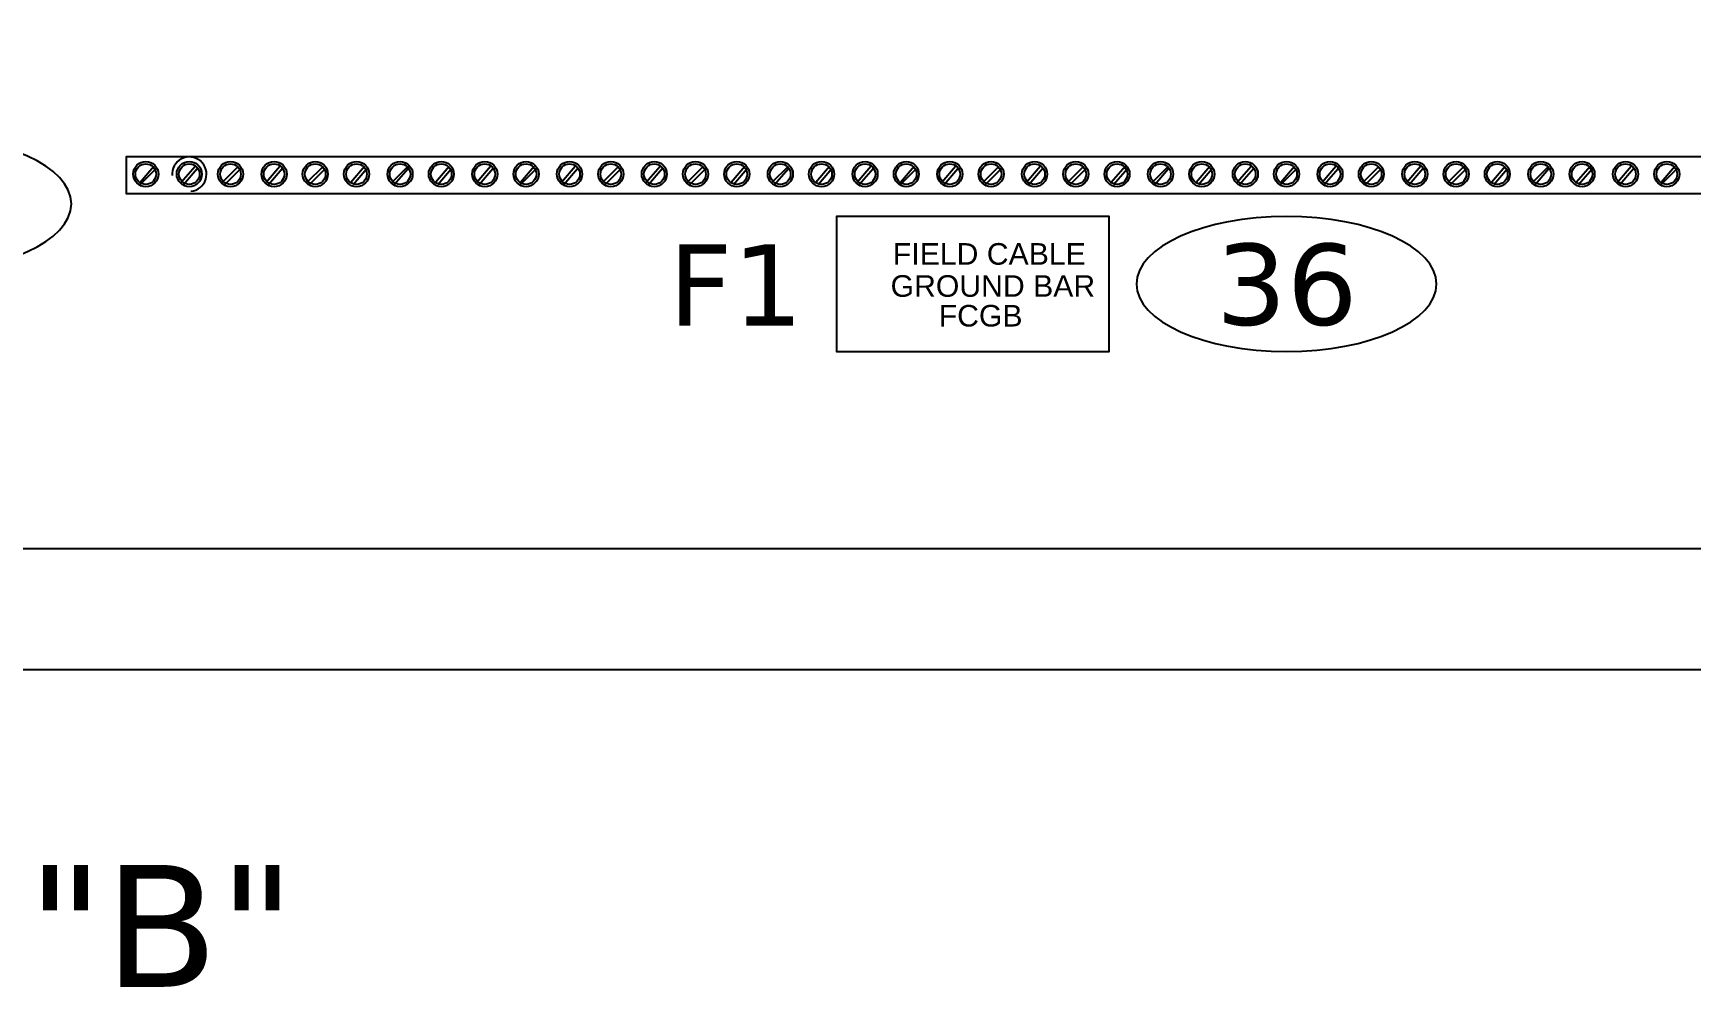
# Model space of a CAD drawing. Extents: x 4719 to 8938, y 1800 to 4482.
# Drawn here: x 7061.9 to 7368.2, y 3021.2 to 3197.6 of the extents above; entities that cross this region are included whole.
import ezdxf

# ---------------------------------------------------------------- set-up
doc = ezdxf.new("R2010")
doc.units = 0
doc.header["$LTSCALE"] = 10
doc.header["$MEASUREMENT"] = 0
doc.layers.add('G02-1-PRDXXXX-E-MRIO-01-P01-01$0$ANNOTATION', color=7, linetype='Continuous')
doc.styles.add('G02-1-PRDXXXX-E-MRIO-01-P01-01$0$PDF Swiss721BT-BoldCondensed', font='arial.ttf')
doc.styles.add('G02-1-PRDXXXX-E-MRIO-01-P01-01$0$PDF Verdana', font='verdana.ttf')

# ---------------------------------------------------------------- blocks, each defined once
blk = doc.blocks.new('G02-1-PRDXXXX-E-MRIO-01-P01-01$0$DV-54809-ZX-350-001')
at = {"layer": 'G02-1-PRDXXXX-E-MRIO-01-P01-01$0$ANNOTATION', "lineweight": 25}
for points in [[(1829.76, 2462.3), (2716.27, 2462.3), (2716.27, 1279.86), (1829.76, 1279.86)], [(1858.55, 1302.3), (2686.21, 1302.3), (2686.21, 2440.29), (1858.55, 2440.29)], [(2665.47, 1367.92), (2665.47, 1374.69), (2360.23, 1374.69), (2360.23, 1367.92)], [(2491.47, 1338.71), (2541.85, 1338.71), (2541.85, 1363.68), (2491.47, 1363.68), (2491.47, 1338.71), (2541.85, 1338.71), (2541.85, 1363.68), (2491.47, 1363.68)]]:
    blk.add_lwpolyline(points, close=True, dxfattribs=at)
for points in [[(2362.77, 1370.03), (2365.31, 1373)], [(2362.77, 1369.61), (2365.73, 1372.57)], [(2370.39, 1370.03), (2372.93, 1373)], [(2370.81, 1369.61), (2373.35, 1372.57)], [(2378.01, 1370.03), (2380.97, 1373)], [(2378.43, 1369.61), (2381.4, 1372.57)], [(2386.05, 1370.03), (2388.59, 1373)], [(2386.48, 1369.61), (2389.02, 1372.57)], [(2393.67, 1370.03), (2396.64, 1373)], [(2394.1, 1369.61), (2397.06, 1372.57)], [(2401.72, 1370.03), (2404.26, 1373)], [(2402.14, 1369.61), (2404.68, 1372.57)], [(2409.34, 1370.03), (2412.3, 1373)], [(2409.76, 1369.61), (2412.3, 1372.57)], [(2417.38, 1370.03), (2419.92, 1373)], [(2417.8, 1369.61), (2420.34, 1372.57)], [(2425, 1370.03), (2427.54, 1373)], [(2425.42, 1369.61), (2427.96, 1372.57)], [(2433.05, 1370.03), (2435.59, 1373)], [(2433.05, 1369.61), (2436.01, 1372.57)], [(2440.67, 1370.03), (2443.21, 1373)], [(2441.09, 1369.61), (2443.63, 1372.57)], [(2448.29, 1370.03), (2451.25, 1373)], [(2448.71, 1369.61), (2451.67, 1372.57)], [(2456.33, 1370.03), (2458.87, 1373)], [(2456.75, 1369.61), (2459.29, 1372.57)], [(2463.95, 1370.03), (2466.91, 1373)], [(2464.37, 1369.61), (2467.34, 1372.57)], [(2471.99, 1370.03), (2474.53, 1373)], [(2472.42, 1369.61), (2474.96, 1372.57)], [(2479.61, 1370.03), (2482.58, 1373)], [(2480.04, 1369.61), (2482.58, 1372.57)], [(2487.66, 1370.03), (2490.2, 1373)], [(2488.08, 1369.61), (2490.62, 1372.57)], [(2495.28, 1370.03), (2497.82, 1373)], [(2495.7, 1369.61), (2498.24, 1372.57)], [(2503.32, 1370.03), (2505.86, 1373)], [(2503.32, 1369.61), (2506.29, 1372.57)], [(2510.94, 1370.03), (2513.48, 1373)], [(2511.37, 1369.61), (2513.91, 1372.57)], [(2518.56, 1370.03), (2521.53, 1373)], [(2518.99, 1369.61), (2521.95, 1372.57)], [(2526.61, 1370.03), (2529.15, 1373)], [(2527.03, 1369.61), (2529.57, 1372.57)], [(2534.23, 1370.03), (2537.19, 1373)], [(2534.65, 1369.61), (2537.61, 1372.57)], [(2542.27, 1370.03), (2544.81, 1373)], [(2542.7, 1369.61), (2545.24, 1372.57)], [(2549.89, 1370.03), (2552.86, 1373)], [(2550.32, 1369.61), (2552.86, 1372.57)], [(2557.94, 1370.03), (2560.48, 1373)], [(2558.36, 1369.61), (2560.9, 1372.57)], [(2565.56, 1370.03), (2568.1, 1373)], [(2565.98, 1369.61), (2568.52, 1372.57)], [(2573.6, 1370.03), (2576.14, 1373)], [(2573.6, 1369.61), (2576.56, 1372.57)], [(2581.22, 1370.03), (2583.76, 1373)], [(2581.64, 1369.61), (2584.18, 1372.57)], [(2588.84, 1370.03), (2591.8, 1373)], [(2589.26, 1369.61), (2592.23, 1372.57)], [(2596.89, 1370.03), (2599.43, 1373)], [(2597.31, 1369.61), (2599.85, 1372.57)], [(2604.51, 1370.03), (2607.47, 1373)], [(2604.93, 1369.61), (2607.89, 1372.57)], [(2612.55, 1370.03), (2615.09, 1373)], [(2612.97, 1369.61), (2615.51, 1372.57)], [(2620.17, 1370.03), (2623.13, 1373)], [(2620.59, 1369.61), (2623.13, 1372.57)], [(2628.21, 1370.03), (2630.75, 1373)], [(2628.64, 1369.61), (2631.18, 1372.57)], [(2635.83, 1370.03), (2638.37, 1373)], [(2636.26, 1369.61), (2638.8, 1372.57)], [(2643.88, 1370.03), (2646.42, 1373)], [(2643.88, 1369.61), (2646.84, 1372.57)]]:
    blk.add_lwpolyline(points, dxfattribs=at)
at = {"layer": 'G02-1-PRDXXXX-E-MRIO-01-P01-01$0$ANNOTATION', "color": 7, "lineweight": 0, "true_color": 0xffffff}
blk.add_lwpolyline([(2491.47, 1338.71), (2541.85, 1338.71)], dxfattribs=at)
at = {"layer": 'G02-1-PRDXXXX-E-MRIO-01-P01-01$0$ANNOTATION', "lineweight": 25}
for centre, radius in [((2363.83, 1371.52), 2.33), ((2363.82, 1371.51), 1.91), ((2371.87, 1371.52), 2.33), ((2371.87, 1371.52), 2.33), ((2371.87, 1371.51), 1.91), ((2379.49, 1371.52), 2.33), ((2379.49, 1371.51), 1.91), ((2387.54, 1371.52), 2.33), ((2387.53, 1371.51), 1.91), ((2395.15, 1371.52), 2.33), ((2395.15, 1371.51), 1.91), ((2402.78, 1371.52), 2.33), ((2402.77, 1371.51), 1.91), ((2410.82, 1371.52), 2.33), ((2410.82, 1371.51), 1.91), ((2418.44, 1371.52), 2.33), ((2418.44, 1371.51), 1.91), ((2426.49, 1371.52), 2.33), ((2426.48, 1371.51), 1.91), ((2434.11, 1371.52), 2.33), ((2434.1, 1371.51), 1.91), ((2442.15, 1371.52), 2.33), ((2442.15, 1371.51), 1.91), ((2449.77, 1371.52), 2.33), ((2449.77, 1371.51), 1.91), ((2457.81, 1371.52), 2.33), ((2457.81, 1371.51), 1.91), ((2465.43, 1371.52), 2.33), ((2465.43, 1371.51), 1.91), ((2473.05, 1371.52), 2.33), ((2473.05, 1371.51), 1.91), ((2481.1, 1371.52), 2.33), ((2481.1, 1371.51), 1.91), ((2488.72, 1371.52), 2.33), ((2488.72, 1371.51), 1.91), ((2496.76, 1371.52), 2.33), ((2496.76, 1371.51), 1.91), ((2504.38, 1371.52), 2.33), ((2504.38, 1371.51), 1.91), ((2512.43, 1371.52), 2.33), ((2512.42, 1371.51), 1.91), ((2520.05, 1371.52), 2.33), ((2520.04, 1371.51), 1.91), ((2528.09, 1371.52), 2.33), ((2528.09, 1371.51), 1.91), ((2535.71, 1371.52), 2.33), ((2535.71, 1371.51), 1.91), ((2543.33, 1371.52), 2.33), ((2543.33, 1371.51), 1.91), ((2551.38, 1371.52), 2.33), ((2551.37, 1371.51), 1.91), ((2559, 1371.52), 2.33), ((2558.99, 1371.51), 1.91), ((2567.04, 1371.52), 2.33), ((2567.04, 1371.51), 1.91), ((2574.66, 1371.52), 2.33), ((2574.66, 1371.51), 1.91), ((2582.7, 1371.52), 2.33), ((2582.7, 1371.51), 1.91), ((2590.32, 1371.52), 2.33), ((2590.32, 1371.51), 1.91), ((2598.37, 1371.52), 2.33), ((2598.37, 1371.51), 1.91), ((2605.99, 1371.52), 2.33), ((2605.99, 1371.51), 1.91), ((2613.61, 1371.52), 2.33), ((2613.61, 1371.51), 1.91), ((2621.65, 1371.52), 2.33), ((2621.65, 1371.51), 1.91), ((2629.27, 1371.52), 2.33), ((2629.27, 1371.51), 1.91), ((2637.32, 1371.52), 2.33), ((2637.31, 1371.51), 1.91), ((2644.94, 1371.52), 2.33), ((2644.94, 1371.51), 1.91)]:
    blk.add_circle(centre, radius, dxfattribs=at)
blk.add_arc((2371.88, 1371.51), 3.17, 274.9481, 185.0095, dxfattribs=at)
for points in [[(2350.07, 1366.01), (2350.07, 1372.91), (2337.65, 1378.5), (2322.34, 1378.5)], [(2322.34, 1353.52), (2337.65, 1353.52), (2350.07, 1359.11), (2350.07, 1366.01)], [(2574.66, 1363.68), (2559.34, 1363.68), (2546.93, 1358.09), (2546.93, 1351.19)], [(2602.39, 1351.19), (2602.39, 1358.09), (2589.97, 1363.68), (2574.66, 1363.68)], [(2546.93, 1351.19), (2546.93, 1344.3), (2559.34, 1338.71), (2574.66, 1338.71)], [(2574.66, 1338.71), (2589.97, 1338.71), (2602.39, 1344.3), (2602.39, 1351.19)]]:
    blk.add_open_spline(points, degree=3, dxfattribs=at)
at = {"layer": 'G02-1-PRDXXXX-E-MRIO-01-P01-01$0$ANNOTATION', "attachment_point": 4}
for s, insert, char_height, style in [('F1', (2460.41, 1351), 15.016, 'G02-1-PRDXXXX-E-MRIO-01-P01-01$0$PDF Verdana'), ('FIELD CABLE', (2501.9, 1356.73), 3.9935, 'G02-1-PRDXXXX-E-MRIO-01-P01-01$0$PDF Swiss721BT-BoldCondensed'), ('36', (2561.59, 1351), 15.016, 'G02-1-PRDXXXX-E-MRIO-01-P01-01$0$PDF Verdana'), ('GROUND BAR', (2501.48, 1350.8), 3.993, 'G02-1-PRDXXXX-E-MRIO-01-P01-01$0$PDF Swiss721BT-BoldCondensed'), ('FCGB', (2510.37, 1345.3), 3.993, 'G02-1-PRDXXXX-E-MRIO-01-P01-01$0$PDF Swiss721BT-BoldCondensed'), ('"B"', (2341.88, 1232.51), 22.524, 'G02-1-PRDXXXX-E-MRIO-01-P01-01$0$PDF Verdana')]:
    blk.add_mtext(s, dxfattribs=dict(at, insert=insert, char_height=char_height, style=style))

msp = doc.modelspace()

# ---------------------------------------------------------------- block references
msp.add_blockref('G02-1-PRDXXXX-E-MRIO-01-P01-01$0$DV-54809-ZX-350-001', (4718.87, 1800))

doc.saveas('drawing.dxf')
